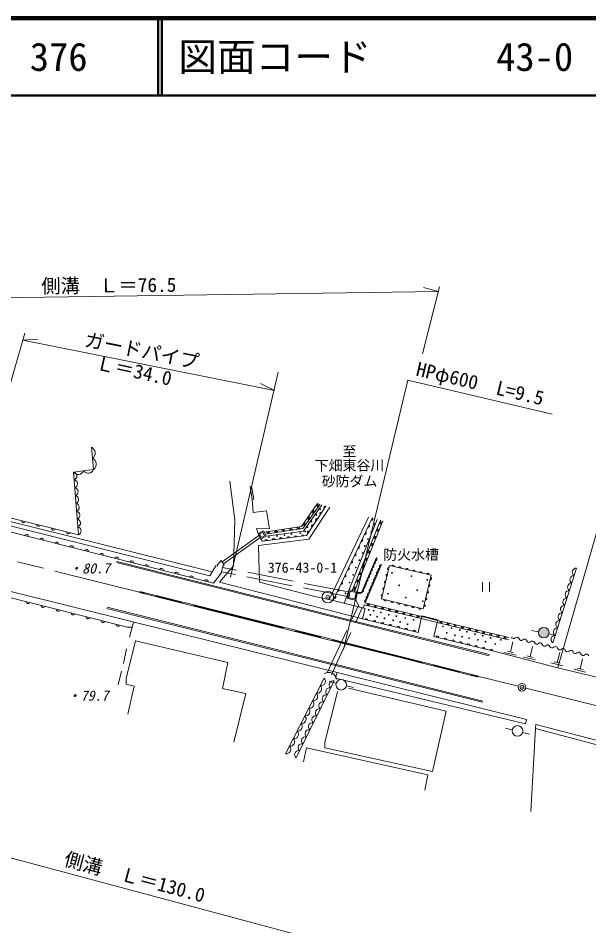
# Model space of a CAD drawing. Units: millimetres, scale not verified. Extents: x 40000 to 680000, y 20000 to 380000.
# Drawn here: x 99636 to 173522, y 262491 to 380000 of the extents above; entities that cross this region are included whole.
import ezdxf
from ezdxf.enums import TextEntityAlignment as Align

# ---------------------------------------------------------------- set-up
doc = ezdxf.new("R2010")
doc.units = ezdxf.units.MM
doc.header["$LTSCALE"] = 1000
doc.header["$PDMODE"] = 32
doc.header["$PDSIZE"] = 500
doc.linetypes.add('CHAIN', pattern=[18.5, 12, -1.5, 3.5, -1.5])
doc.linetypes.add('DASHED', pattern=[7.5, 6, -1.5])
for name, color, linetype, lineweight in [('M-BGD', 7, 'Continuous', 13), ('M-BGD-EXST', 7, 'Continuous', 13), ('M-BMK', 2, 'CHAIN', 13), ('M-BMK-SRVR', 3, 'Continuous', 13), ('M-STR-HTXT', 7, 'Continuous', 13), ('M-STR-STRC', 7, 'Continuous', 13), ('M-TTL', 2, 'Continuous', 140), ('M-TTL-LINE', 7, 'Continuous', 50)]:
    doc.layers.add(name, color=color, linetype=linetype, lineweight=lineweight)
doc.layers.add('M-BMK-HTXT', color=7, linetype='Continuous')
doc.layers.add('M-TTL-TXT', color=7, linetype='Continuous')
doc.styles.add('ＭＳ ゴシック', font='')
doc.styles.get('ＭＳ ゴシック').set_extended_font_data('MS Gothic')

msp = doc.modelspace()

# ---------------------------------------------------------------- hatches: boundary and pattern name
at = {"layer": 'M-BGD-EXST'}
msp.add_hatch(color=256, dxfattribs=at).paths.add_polyline_path([(167020, 300575, -1), (168360, 300314, -1)])

# ---------------------------------------------------------------- linework, layer by layer
at = {"layer": 'M-BGD'}
for p, q in [((124759, 308301), (69147, 322209)), ((69255, 322652), (107429, 313118)), ((68848, 320978), (124918, 306873)), ((69025, 321704), (124472, 307785)), ((127058, 320053), (127692, 315018)), ((129947, 317685), (129659, 319401)), ((130144, 317718), (129857, 319428)), ((129947, 317685), (130144, 317718)), ((130063, 315983), (129947, 317685)), ((131785, 316215), (130063, 315983)), ((132186, 313901), (131785, 316215)), ((138364, 317125), (136320, 314189)), ((138673, 317045), (136492, 313911)), ((136565, 313590), (138937, 316977)), ((136958, 313017), (139463, 316840)), ((137250, 312550), (139974, 316708)), ((127692, 315018), (127497, 309095)), ((139910, 304707), (144976, 315412)), ((140408, 304592), (145469, 315285)), ((146130, 315114), (142558, 306253)), ((142848, 305761), (146565, 315001)), ((130698, 313289), (130485, 313935)), ((130485, 313935), (132186, 313901)), ((136320, 314189), (131469, 313464)), ((136492, 313911), (131613, 313182)), ((143149, 305706), (146857, 314925)), ((174648, 313816), (169496, 295916)), ((131380, 313638), (130698, 313289)), ((130698, 313289), (131066, 312571)), ((131066, 312571), (131747, 312920)), ((131270, 312297), (136958, 313017)), ((131747, 312920), (131380, 313638)), ((131747, 312920), (136565, 313590)), ((137250, 312550), (130748, 311727)), ((130876, 306993), (130748, 311727)), ((131066, 312571), (131270, 312297)), ((125210, 309112), (124472, 307785)), ((125428, 309075), (125210, 309112)), ((125444, 309209), (125428, 309075)), ((125913, 309775), (125444, 309209)), ((127497, 309095), (125714, 307000)), ((126328, 309241), (125913, 309775)), ((125934, 308139), (126132, 309069)), ((126132, 309069), (126328, 309241)), ((144097, 305654), (146010, 310167)), ((146657, 309251), (144560, 304316)), ((125934, 308139), (124918, 306873)), ((171932, 308794), (168878, 299131)), ((125714, 307000), (144227, 302231)), ((130876, 306993), (137854, 305181)), ((142558, 306253), (141826, 304241)), ((142294, 304853), (142501, 305977)), ((142501, 305977), (143569, 305781)), ((143569, 305781), (143362, 304656)), ((143541, 305632), (144097, 305654)), ((137854, 305181), (140408, 304592)), ((144547, 303568), (140408, 304592)), ((143362, 304656), (142294, 304853)), ((143362, 304656), (143828, 303746)), ((144227, 302231), (144547, 303568)), ((144351, 303616), (144451, 304033)), ((144451, 304033), (151827, 302261)), ((144521, 304325), (151892, 302554)), ((144227, 302231), (151429, 300481)), ((151907, 302620), (151429, 300481)), ((153955, 302120), (151907, 302620)), ((153441, 299962), (153955, 302120)), ((153936, 302041), (163179, 299829)), ((114397, 301143), (114070, 299870)), ((153867, 301749), (163110, 299537)), ((161403, 298006), (153441, 299962)), ((113612, 294531), (114837, 299369)), ((114837, 299369), (126801, 296602)), ((163374, 297940), (163694, 299277)), ((165903, 297331), (166220, 298655)), ((113661, 298342), (113255, 296475)), ((169522, 295909), (161403, 298006)), ((164104, 297515), (162531, 297892)), ((163767, 297845), (162981, 298034)), ((166292, 297238), (165514, 297425)), ((169430, 296571), (169747, 297894)), ((126801, 296602), (126071, 293209)), ((166625, 296911), (165069, 297284)), ((170152, 296151), (168595, 296524)), ((169819, 296478), (169040, 296664)), ((172393, 295763), (172711, 297069)), ((113011, 295457), (112604, 293675)), ((187625, 291497), (169522, 295909)), ((173105, 295345), (171568, 295719)), ((172777, 295669), (172009, 295856)), ((113619, 293769), (113612, 294531)), ((134258, 284773), (139244, 294573)), ((140544, 294202), (135615, 284256)), ((139920, 294120), (140806, 293899)), ((114638, 293525), (113619, 293769)), ((113825, 289876), (114638, 293525)), ((126071, 293209), (129125, 292560)), ((139345, 286221), (140977, 292841)), ((142144, 293563), (143031, 293342)), ((142412, 293277), (155056, 290263)), ((129125, 292560), (127576, 286280)), ((155056, 290263), (153267, 282457)), ((166599, 288060), (166004, 277287)), ((139352, 285544), (139345, 286221)), ((136574, 283739), (136981, 285521)), ((136981, 285521), (152678, 282028)), ((153267, 282457), (139352, 285544)), ((152678, 282028), (152273, 280077))]:
    msp.add_line(p, q, dxfattribs=at)
at = {"layer": 'M-BGD', "linetype": 'DASHED'}
for p, q in [((126038, 309613), (130928, 313121)), ((126213, 309369), (131103, 312877)), ((142488, 305094), (125976, 308310)), ((142603, 305682), (126090, 308899)), ((139664, 295262), (143595, 303804)), ((140209, 295012), (144187, 303657)), ((153867, 301749), (151827, 302261)), ((151892, 302554), (153936, 302041))]:
    msp.add_line(p, q, dxfattribs=at)
at = {"layer": 'M-BGD'}
for points in [[(107429, 313118), (106789, 321243), (109404, 321584), (109133, 324455)], [(140922, 295294), (114483, 301848), (67062, 313629)], [(93685, 294456), (96458, 305523), (113773, 301161)], [(113773, 301161), (114397, 301143), (114589, 301822)], [(192239, 281857), (192440, 281859), (166669, 288548), (166599, 288060), (192259, 281229)]]:
    msp.add_lwpolyline(points, dxfattribs=at)
for points in [[(131545, 312985), (131131, 312773), (130900, 313224), (131314, 313437)], [(146686, 304808), (147718, 309156), (153116, 307875), (152084, 303527)], [(142469, 304973), (142622, 305803), (143394, 305661), (143241, 304831)], [(165445, 289207), (165310, 288627), (140742, 294572), (140922, 295294)]]:
    msp.add_lwpolyline(points, close=True, dxfattribs=at)
for centre, radius in [((138723, 316446), 50), ((138236, 315691), 50), ((137106, 314094), 50), ((137614, 314834), 50), ((145701, 314504), 50), ((132113, 312812), 50), ((133145, 312985), 50), ((134115, 313077), 50), ((135027, 313223), 50), ((136171, 313320), 50), ((136791, 313539), 50), ((144931, 312574), 50), ((145336, 313466), 50), ((144525, 311665), 50), ((144233, 310757), 50), ((143803, 309832), 50), ((143017, 307926), 50), ((143365, 308891), 50), ((148038, 308197), 50), ((142522, 306929), 50), ((150557, 307747), 50), ((152613, 307284), 50), ((142003, 305534), 50), ((147527, 305484), 50), ((148963, 306579), 50), ((151299, 305934), 50), ((149839, 304997), 50), ((152017, 304511), 50), ((145015, 303410), 50), ((145635, 303288), 50), ((145234, 302753), 50), ((146110, 302522), 50), ((146584, 303057), 50), ((147071, 302303), 50), ((147630, 302753), 50), ((148178, 302047), 50), ((148591, 302595), 50), ((149759, 302351), 50), ((150818, 302108), 50), ((149090, 301828), 50), ((150051, 301524), 50), ((154632, 301238), 50), ((155727, 301019), 50), ((156822, 300788), 50), ((155139, 300415), 50), ((156169, 300107), 50), ((157110, 299928), 50), ((157734, 300581), 50), ((158018, 299725), 50), ((158780, 300253), 50), ((159802, 300058), 50), ((160812, 299778), 50), ((159145, 299506), 50), ((160151, 299287), 50), ((161408, 298979), 50), ((162126, 299523), 50), ((141459, 293698), 683)]:
    msp.add_circle(centre, radius, dxfattribs=at)
for centre, radius, start, end in [((108753, 323695), 850, 307.33738, 63.42608), ((108888, 322260), 850, 307.33738, 63.42608), ((107398, 321668), 743, 214.93691, 339.92917), ((106705, 320725), 524, 288.21705, 80.78834), ((108705, 321839), 743, 214.93691, 339.92917), ((106785, 319710), 524, 288.21705, 80.78834), ((106865, 318694), 524, 288.21705, 80.78834), ((106945, 317679), 524, 288.21705, 80.78834), ((107025, 316663), 524, 288.21705, 80.78834), ((107105, 315647), 524, 288.21705, 80.78834), ((137733, 316249), 167, 241.13794, 49.17592), ((137947, 315967), 169, 61.59697, 228.71689), ((138304, 317069), 167, 241.13794, 49.17592), ((138522, 316794), 169, 61.59697, 228.71689), ((139373, 316679), 163, 61.33416, 232.19477), ((100315, 314953), 256, 178.65741, 333.29665), ((107185, 314632), 524, 288.21705, 80.78834), ((137162, 315429), 167, 241.13794, 49.17592), ((137371, 315141), 169, 61.59697, 228.71689), ((138305, 315048), 163, 61.33416, 232.19477), ((138839, 315863), 163, 61.33416, 232.19477), ((145386, 315157), 170, 251.57768, 57.7697), ((102256, 314468), 256, 178.65741, 333.29665), ((104196, 313984), 256, 178.65741, 333.29665), ((107265, 313616), 524, 288.21705, 80.78834), ((133892, 313840), 164, 193.43345, 3.57592), ((134863, 313985), 164, 193.43345, 3.57592), ((135031, 313678), 165, 13.7621, 183.24727), ((135833, 314130), 164, 193.43345, 3.57592), ((136007, 313824), 165, 13.7621, 183.24727), ((136591, 314609), 167, 241.13794, 49.17592), ((136796, 314314), 169, 61.59697, 228.71689), ((137770, 314233), 163, 61.33416, 232.19477), ((144951, 314239), 170, 251.57768, 57.7697), ((146045, 313764), 170, 254.90017, 61.27549), ((146369, 313659), 169, 74.65141, 241.52425), ((146424, 314705), 170, 254.90017, 61.27549), ((146746, 314596), 169, 74.65141, 241.52425), ((100734, 312899), 256, 358.55977, 153.199), ((102674, 312411), 256, 358.55977, 153.199), ((106136, 313499), 256, 178.65741, 333.29665), ((131952, 313550), 164, 193.43345, 3.57592), ((132103, 313240), 165, 13.7621, 183.24727), ((132694, 312467), 160, 10.63865, 183.78847), ((132922, 313695), 164, 193.43345, 3.57592), ((133079, 313386), 165, 13.7621, 183.24727), ((133641, 312587), 160, 10.63865, 183.78847), ((134055, 313532), 165, 13.7621, 183.24727), ((134589, 312707), 160, 10.63865, 183.78847), ((135537, 312827), 160, 10.63865, 183.78847), ((136485, 312947), 160, 10.63865, 183.78847), ((137236, 313417), 163, 61.33416, 232.19477), ((144517, 313321), 170, 251.57768, 57.7697), ((145667, 312824), 170, 254.90017, 61.27549), ((145992, 312723), 169, 74.65141, 241.52425), ((104613, 311923), 256, 358.55977, 153.199), ((106553, 311435), 256, 358.55977, 153.199), ((131746, 312347), 160, 10.63865, 183.78847), ((143648, 311485), 170, 251.57768, 57.7697), ((144082, 312403), 170, 251.57768, 57.7697), ((145289, 311883), 170, 254.90017, 61.27549), ((145616, 311786), 169, 74.65141, 241.52425), ((108492, 310947), 256, 358.55977, 153.199), ((110432, 310459), 256, 358.55977, 153.199), ((112372, 309971), 256, 358.55977, 153.199), ((143214, 310567), 170, 251.57768, 57.7697), ((144910, 310942), 170, 254.90017, 61.27549), ((145239, 310850), 169, 74.65141, 241.52425), ((114311, 309483), 256, 358.55977, 153.199), ((116251, 308995), 256, 358.55977, 153.199), ((142779, 309649), 170, 251.57768, 57.7697), ((144153, 309061), 170, 254.90017, 61.27549), ((144485, 308976), 169, 74.65141, 241.52425), ((144532, 310002), 170, 254.90017, 61.27549), ((144862, 309913), 169, 74.65141, 241.52425), ((145417, 309087), 275, 274.09152, 39.9541), ((145608, 309539), 275, 274.09152, 39.9541), ((145799, 309990), 275, 274.09152, 39.9541), ((146675, 308979), 273, 93.75897, 220.18222), ((148167, 309045), 154, 348.19526, 165.10459), ((118190, 308507), 256, 358.55977, 153.199), ((120130, 308019), 256, 358.55977, 153.199), ((141910, 307813), 170, 251.57768, 57.7697), ((142345, 308731), 170, 251.57768, 57.7697), ((143775, 308120), 170, 254.90017, 61.27549), ((144109, 308040), 169, 74.65141, 241.52425), ((144843, 307733), 275, 274.09152, 39.9541), ((145034, 308185), 275, 274.09152, 39.9541), ((145225, 308636), 275, 274.09152, 39.9541), ((146103, 307633), 273, 93.75897, 220.18222), ((146294, 308081), 273, 93.75897, 220.18222), ((146485, 308530), 273, 93.75897, 220.18222), ((147408, 307852), 149, 76.25782, 257.04204), ((147614, 308722), 149, 76.25782, 257.04204), ((149067, 308832), 154, 348.19526, 165.10459), ((149966, 308618), 154, 348.19526, 165.10459), ((150866, 308405), 154, 348.19526, 165.10459), ((151766, 308191), 154, 348.19526, 165.10459), ((152665, 307978), 154, 348.19526, 165.10459), ((171894, 308275), 521, 85.88778, 239.03614), ((122069, 307531), 256, 358.55977, 153.199), ((124009, 307043), 256, 358.55977, 153.199), ((141476, 306896), 170, 251.57768, 57.7697), ((143397, 307180), 170, 254.90017, 61.27549), ((143732, 307103), 169, 74.65141, 241.52425), ((144460, 306831), 275, 274.09152, 39.9541), ((144651, 307282), 275, 274.09152, 39.9541), ((145722, 306735), 273, 93.75897, 220.18222), ((145912, 307184), 273, 93.75897, 220.18222), ((147201, 306982), 149, 76.25782, 257.04204), ((152807, 306570), 149, 256.25782, 77.04204), ((153014, 307440), 149, 256.25782, 77.04204), ((171284, 306342), 521, 85.88778, 239.03614), ((171589, 307308), 521, 85.88778, 239.03614), ((141041, 305978), 170, 251.57768, 57.7697), ((143018, 306239), 170, 254.90017, 61.27549), ((143355, 306167), 169, 74.65141, 241.52425), ((143812, 305825), 333, 215.56162, 328.9571), ((144077, 305928), 275, 274.09152, 39.9541), ((144269, 306380), 275, 274.09152, 39.9541), ((145150, 305389), 273, 93.75897, 220.18222), ((145340, 305838), 273, 93.75897, 220.18222), ((145531, 306287), 273, 93.75897, 220.18222), ((146995, 306112), 149, 76.25782, 257.04204), ((152601, 305701), 149, 256.25782, 77.04204), ((170978, 305376), 521, 85.88778, 239.03614), ((100923, 304456), 256, 178.53868, 333.17791), ((140607, 305060), 170, 251.57768, 57.7697), ((144768, 304492), 273, 93.75897, 220.18222), ((144959, 304941), 273, 93.75897, 220.18222), ((146789, 305243), 149, 76.25782, 257.04204), ((147137, 304705), 154, 168.19526, 345.10459), ((148037, 304491), 154, 168.19526, 345.10459), ((152395, 304831), 149, 256.25782, 77.04204), ((170673, 304409), 521, 85.88778, 239.03614), ((102862, 303968), 256, 178.53868, 333.17791), ((104802, 303479), 256, 178.53868, 333.17791), ((144910, 303914), 158, 349.47662, 163.50207), ((145019, 304213), 157, 169.14199, 343.83671), ((145832, 303693), 158, 349.47662, 163.50207), ((145936, 303992), 157, 169.14199, 343.83671), ((146754, 303471), 158, 349.47662, 163.50207), ((146853, 303772), 157, 169.14199, 343.83671), ((147676, 303250), 158, 349.47662, 163.50207), ((147769, 303552), 157, 169.14199, 343.83671), ((148598, 303028), 158, 349.47662, 163.50207), ((148686, 303332), 157, 169.14199, 343.83671), ((148936, 304278), 154, 168.19526, 345.10459), ((149836, 304064), 154, 168.19526, 345.10459), ((150736, 303851), 154, 168.19526, 345.10459), ((151635, 303637), 154, 168.19526, 345.10459), ((152188, 303961), 149, 256.25782, 77.04204), ((170368, 303443), 521, 85.88778, 239.03614), ((106741, 302990), 256, 178.53868, 333.17791), ((108681, 302502), 256, 178.53868, 333.17791), ((110620, 302013), 256, 178.53868, 333.17791), ((144734, 302078), 179, 355.61892, 157.07354), ((145763, 301828), 179, 355.61892, 157.07354), ((149520, 302807), 158, 349.47662, 163.50207), ((149602, 303112), 157, 169.14199, 343.83671), ((150442, 302585), 158, 349.47662, 163.50207), ((150519, 302891), 157, 169.14199, 343.83671), ((151364, 302364), 158, 349.47662, 163.50207), ((151436, 302671), 157, 169.14199, 343.83671), ((169757, 301510), 521, 85.88778, 239.03614), ((170062, 302477), 521, 85.88778, 239.03614), ((112559, 301524), 256, 178.53868, 333.17791), ((146792, 301578), 179, 355.61892, 157.07354), ((147821, 301328), 179, 355.61892, 157.07354), ((148850, 301078), 179, 355.61892, 157.07354), ((149879, 300828), 179, 355.61892, 157.07354), ((154327, 301630), 159, 349.66076, 163.42241), ((154401, 301939), 159, 169.66252, 343.42065), ((155251, 301409), 159, 349.66076, 163.42241), ((155325, 301718), 159, 169.66252, 343.42065), ((156175, 301188), 159, 349.66076, 163.42241), ((156249, 301497), 159, 169.66252, 343.42065), ((157100, 300967), 159, 349.66076, 163.42241), ((157173, 301275), 159, 169.66252, 343.42065), ((158024, 300746), 159, 349.66076, 163.42241), ((158098, 301054), 159, 169.66252, 343.42065), ((159022, 300833), 159, 169.66252, 343.42065), ((169451, 300544), 521, 85.88778, 239.03614), ((150908, 300578), 179, 355.61892, 157.07354), ((153933, 299819), 172, 353.6155, 158.77768), ((154929, 299574), 172, 353.6155, 158.77768), ((158948, 300524), 159, 349.66076, 163.42241), ((159873, 300303), 159, 349.66076, 163.42241), ((159946, 300612), 159, 169.66252, 343.42065), ((160797, 300082), 159, 349.66076, 163.42241), ((160871, 300391), 159, 169.66252, 343.42065), ((161721, 299861), 159, 349.66076, 163.42241), ((161795, 300169), 159, 169.66252, 343.42065), ((162645, 299640), 159, 349.66076, 163.42241), ((162719, 299948), 159, 169.66252, 343.42065), ((163778, 299959), 294, 195.74729, 317.01467), ((164209, 299558), 294, 15.74729, 137.01467), ((169146, 299578), 521, 85.88778, 239.03614), ((155924, 299330), 172, 353.6155, 158.77768), ((156919, 299085), 172, 353.6155, 158.77768), ((157914, 298841), 172, 353.6155, 158.77768), ((158909, 298596), 172, 353.6155, 158.77768), ((159904, 298352), 172, 353.6155, 158.77768), ((164776, 299717), 294, 195.74729, 317.01467), ((165206, 299316), 294, 15.74729, 137.01467), ((165773, 299476), 294, 195.74729, 317.01467), ((166203, 299074), 294, 15.74729, 137.01467), ((166770, 299234), 294, 195.74729, 317.01467), ((167201, 298833), 294, 15.74729, 137.01467), ((167767, 298993), 294, 195.74729, 317.01467), ((168198, 298591), 294, 15.74729, 137.01467), ((168765, 298751), 294, 195.74729, 317.01467), ((169195, 298350), 294, 15.74729, 137.01467), ((160900, 298107), 172, 353.6155, 158.77768), ((169762, 298509), 294, 195.74729, 317.01467), ((170192, 298108), 294, 15.74729, 137.01467), ((170759, 298268), 294, 195.74729, 317.01467), ((171190, 297866), 294, 15.74729, 137.01467), ((171766, 298036), 307, 196.99427, 315.5474), ((172204, 297606), 307, 16.99427, 135.5474), ((172791, 297786), 307, 196.99427, 315.5474), ((173228, 297356), 307, 16.99427, 135.5474), ((139813, 294231), 1073, 7.67158, 120.58389), ((138836, 294164), 578, 260.95924, 45.11331), ((140426, 293697), 518, 76.8232, 230.44759), ((137839, 292204), 578, 260.95924, 45.11331), ((138338, 293184), 578, 260.95924, 45.11331), ((139978, 292793), 518, 76.8232, 230.44759), ((137340, 291224), 578, 260.95924, 45.11331), ((139082, 290985), 518, 76.8232, 230.44759), ((139530, 291889), 518, 76.8232, 230.44759), ((136842, 290244), 578, 260.95924, 45.11331), ((138634, 290081), 518, 76.8232, 230.44759), ((136343, 289264), 578, 260.95924, 45.11331), ((138185, 289177), 518, 76.8232, 230.44759), ((135845, 288284), 578, 260.95924, 45.11331), ((137737, 288272), 518, 76.8232, 230.44759), ((134848, 286324), 578, 260.95924, 45.11331), ((135346, 287304), 578, 260.95924, 45.11331), ((136841, 286464), 518, 76.8232, 230.44759), ((137289, 287368), 518, 76.8232, 230.44759), ((134349, 285344), 578, 260.95924, 45.11331), ((136393, 285560), 518, 76.8232, 230.44759), ((135945, 284656), 518, 76.8232, 230.44759)]:
    msp.add_arc(centre, radius, start, end, dxfattribs=at)
at = {"layer": 'M-BGD-EXST'}
for p, q in [((159763, 306965), (159774, 305765)), ((160674, 305773), (160662, 306973)), ((166998, 300543), (166101, 300717)), ((169249, 300105), (168352, 300279)), ((163602, 287859), (162715, 288082)), ((165825, 287298), (164939, 287521))]:
    msp.add_line(p, q, dxfattribs=at)
for centre in [(167690, 300445), (164287, 287723)]:
    msp.add_circle(centre, 683, dxfattribs=at)
at = {"layer": 'M-BMK'}
for p, q in [((68478, 317339), (164375, 293502)), ((165346, 293262), (261480, 269567))]:
    msp.add_line(p, q, dxfattribs=at)
at = {"layer": 'M-BMK-SRVR'}
for centre, radius in [((139732, 305041), 750), ((164860, 293382), 500)]:
    msp.add_circle(centre, radius, dxfattribs=at)
for p in [(139732, 305041), (164860, 293382)]:
    msp.add_point(p, dxfattribs=at)
at = {"layer": 'M-STR-HTXT'}
for p, q in [((154054, 344626), (74309, 343442)), ((154202, 345206), (151997, 336549)), ((154054, 344626), (152115, 345114)), ((100492, 339199), (93932, 316445)), ((100243, 338333), (102239, 338461)), ((100243, 338333), (132821, 331797)), ((133307, 334172), (127121, 307612)), ((132821, 331797), (131029, 332685)), ((150081, 333144), (141772, 298267)), ((150081, 333144), (168765, 328724)), ((59373, 281830), (183303, 248616))]:
    msp.add_line(p, q, dxfattribs=at)
at = {"layer": 'M-STR-STRC'}
for p, q in [((144006, 301593), (112363, 309521)), ((144042, 301739), (112400, 309667)), ((115355, 305629), (127718, 302547)), ((115391, 305775), (127754, 302692)), ((111127, 303588), (159742, 291435)), ((111163, 303734), (159778, 291581)), ((127718, 302547), (138438, 299875)), ((127754, 302692), (138475, 300021)), ((160614, 297461), (144006, 301593)), ((160651, 297607), (144042, 301739)), ((138438, 299875), (148229, 297427)), ((138475, 300021), (148265, 297573)), ((148229, 297427), (159205, 294684)), ((148265, 297573), (159242, 294829))]:
    msp.add_line(p, q, dxfattribs=at)
at = {"layer": 'M-TTL'}
msp.add_line((680000, 380000), (40000, 380000), dxfattribs=at)
at = {"layer": 'M-TTL-LINE'}
for p, q in [((117750, 380000), (117750, 370000)), ((118250, 380000), (118250, 370000)), ((40000, 370000), (680000, 370000))]:
    msp.add_line(p, q, dxfattribs=at)

# ---------------------------------------------------------------- texts
at = {"layer": 'M-BGD-EXST', "style": 'ＭＳ ゴシック'}
msp.add_text('防火水槽', height=1320, rotation=0.241, dxfattribs=at).set_placement((150511, 310552), align=Align.MIDDLE_CENTER)
at = {"layer": 'M-BGD-EXST', "style": 'ＭＳ ゴシック', "oblique": 15}
for s, p in [('・80.7', (106132, 307684)), ('・79.7', (105942, 291212))]:
    msp.add_text(s, height=1320, rotation=0.538, dxfattribs=at).set_placement(p, align=Align.BOTTOM_LEFT)
at = {"layer": 'M-BMK-HTXT', "style": 'ＭＳ ゴシック'}
for s, p in [('至', (142527, 322878)), ('下畑東谷川', (142535, 321050)), ('砂防ダム', (142544, 318997))]:
    msp.add_text(s, height=1320, rotation=0.241, dxfattribs=at).set_placement(p, align=Align.BOTTOM_CENTER)
at = {"layer": 'M-BMK-SRVR', "style": 'ＭＳ ゴシック'}
msp.add_text('376-43-0-1', height=1320, dxfattribs=at).set_placement((131955, 309528), align=Align.TOP_LEFT)
at = {"layer": 'M-STR-HTXT', "style": 'ＭＳ ゴシック'}
for s, rotation, p in [('側溝\u3000Ｌ＝76.5', 0.538, (102638, 343862)), ('ガードパイプ', 348.656, (108016, 337000)), ('Ｌ＝34.0', 347.55, (109425, 334016)), ('HPφ600\u3000L=9.5', 346.69, (150910, 333211)), ('側溝\u3000Ｌ＝130.0', 344.997, (105301, 269817))]:
    msp.add_text(s, height=1833, rotation=rotation, dxfattribs=at).set_placement(p, align=Align.BOTTOM_LEFT)
at = {"layer": 'M-TTL-TXT', "style": 'ＭＳ ゴシック'}
for s, p in [('376', (101142, 375000)), ('図面コード', (120380, 375000)), ('43-0', (161521, 375000))]:
    msp.add_text(s, height=3666, dxfattribs=at).set_placement(p, align=Align.MIDDLE_LEFT)

doc.saveas('drawing.dxf')
